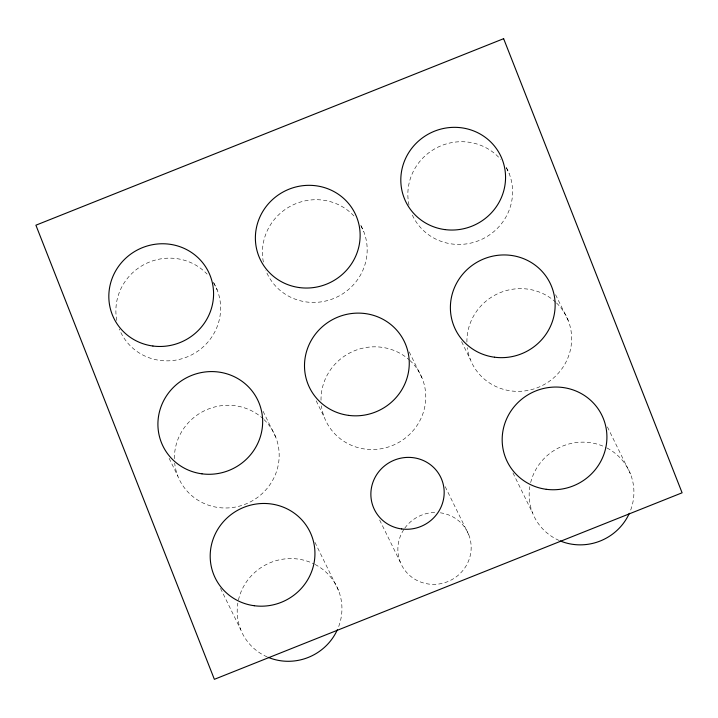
<?xml version="1.0" encoding="UTF-8"?>
<svg xmlns="http://www.w3.org/2000/svg" width="718" height="718" viewBox="0 0 718 718"><rect width="100%" height="100%" fill="white"/><g stroke="black" fill="none" stroke-linecap="round" stroke-linejoin="round"><path stroke-width="0.54" stroke-dasharray="3.59 2.69" d="M506.343 167.806L509.161 173.559M555.588 294.721L568.207 320.479M607.401 426.905L630.467 473.988M461.602 341.669L470.335 359.512M512.966 472.947L532.603 513.02M360.921 225.793L363.739 231.555M409.215 351.901L422.328 378.655M445.214 486.678L468.773 534.775M379.651 520.011L400.267 562.095M316.207 400.841L324.455 417.688M213.434 282.318L217.195 289.991M263.102 411.351L275.73 437.118M314.942 542.332L338.501 590.42M169.116 458.308L177.858 476.142M220.507 588.374L240.629 629.453M440.322 512.805A36.887 35.729 -26.1 0 1 469.491 558.344A36.887 35.729 -26.1 0 1 418.567 581.185A36.887 35.729 -26.1 0 1 404.171 529.013M404.781 528.143A36.887 35.729 -26.1 0 1 435.018 512.481M213.776 282.982A52.692 51.032 -26.1 0 1 190.611 355.383A52.692 51.032 -26.1 0 1 119.323 329.015M116.819 320.461A52.692 51.032 -26.1 0 1 144.883 264.134A52.692 51.032 -26.1 0 1 207.098 274.105M360.885 225.515A52.692 51.032 -26.1 0 1 336.634 297.198A52.692 51.032 -26.1 0 1 265.866 270.578M263.371 262.025A52.692 51.032 -26.1 0 1 291.948 205.429A52.692 51.032 -26.1 0 1 354.405 216.486M506.307 167.527A52.692 51.032 -26.1 0 1 482.568 238.959A52.692 51.032 -26.1 0 1 411.71 213.614M409.018 205.124A52.692 51.032 -26.1 0 1 437.37 147.441A52.692 51.032 -26.1 0 1 500.572 159.333M264.062 419.626A52.692 51.032 -26.1 0 1 249.146 502.51A52.692 51.032 -26.1 0 1 174.689 463.182M174.42 458.73A52.692 51.032 -26.1 0 1 205.994 410.023A52.692 51.032 -26.1 0 1 263.246 418.854M409.843 360.4A52.692 51.032 -26.1 0 1 396.767 443.536A52.692 51.032 -26.1 0 1 321.422 405.823M321.018 400.267A52.692 51.032 -26.1 0 1 352.071 351.802A52.692 51.032 -26.1 0 1 409.009 359.646M556.54 302.996A52.692 51.032 -26.1 0 1 542.135 385.629A52.692 51.032 -26.1 0 1 467.301 347.647M466.906 342.091A52.692 51.032 -26.1 0 1 498.471 293.384A52.692 51.032 -26.1 0 1 555.723 302.224M315.04 564.447A52.692 51.032 -26.1 0 1 338.187 627.819M267.141 656.889A52.692 51.032 -26.1 0 1 237.855 603.084M238.448 600.033A52.692 51.032 -26.1 0 1 314.035 563.935M607.006 448.014A52.692 51.032 -26.1 0 1 630.162 511.387M559.107 540.457A52.692 51.032 -26.1 0 1 529.821 486.651M530.656 482.586A52.692 51.032 -26.1 0 1 606.001 447.502"/><path stroke-width="1.08" d="M337.37 629.731A52.692 51.032 -26.1 0 1 268.164 657.329M629.336 513.298A52.692 51.032 -26.1 0 1 560.139 540.896M503.632 38.682L35.9 225.201L214.368 679.318L682.1 492.799L503.632 38.682M254.271 605.732A52.692 51.032 -26.1 0 0 311.504 535.314A52.692 51.032 -26.1 0 0 221.934 523.44A52.692 51.032 -26.1 0 0 254.271 605.732M546.245 489.299A52.692 51.032 -26.1 0 0 603.479 418.89A52.692 51.032 -26.1 0 0 513.909 407.016A52.692 51.032 -26.1 0 0 546.245 489.299M494.469 357.205A52.692 51.032 -26.1 0 0 551.702 286.787A52.692 51.032 -26.1 0 0 462.132 274.913A52.692 51.032 -26.1 0 0 494.469 357.205M348.589 415.381A52.692 51.032 -26.1 0 0 405.823 344.963A52.692 51.032 -26.1 0 0 316.243 333.089A52.692 51.032 -26.1 0 0 348.589 415.381M201.991 473.835A52.692 51.032 -26.1 0 0 259.216 403.426A52.692 51.032 -26.1 0 0 169.645 391.552A52.692 51.032 -26.1 0 0 201.991 473.835M444.882 229.589A52.692 51.032 -26.1 0 0 502.115 159.172A52.692 51.032 -26.1 0 0 412.545 147.307A52.692 51.032 -26.1 0 0 444.882 229.589M299.46 287.586A52.692 51.032 -26.1 0 0 356.693 217.168A52.692 51.032 -26.1 0 0 267.123 205.294A52.692 51.032 -26.1 0 0 299.46 287.586M152.916 346.022A52.692 51.032 -26.1 0 0 210.141 275.604A52.692 51.032 -26.1 0 0 120.57 263.73A52.692 51.032 -26.1 0 0 152.916 346.022M401.712 528.96A36.887 35.729 -26.1 0 0 441.776 479.669A36.887 35.729 -26.1 0 0 379.077 471.358A36.887 35.729 -26.1 0 0 401.712 528.96"/></g></svg>
